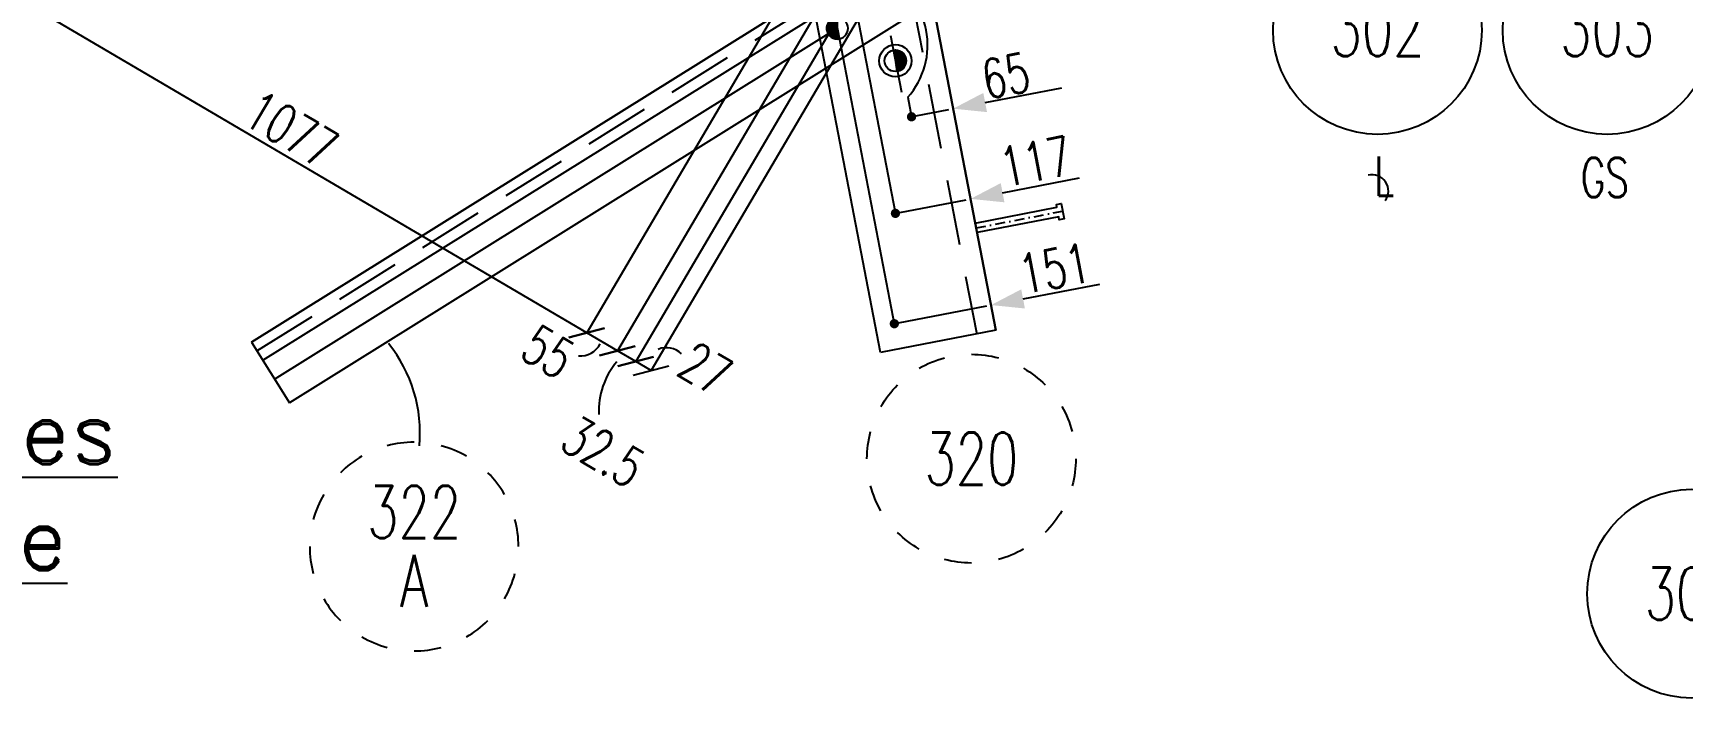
# Model space of a CAD drawing. Extents: x 512897 to 529117, y 6597 to 18077.
# Drawn here: x 517806 to 520333, y 11991 to 13011 of the extents above; entities that cross this region are included whole.
import ezdxf
from ezdxf.enums import TextEntityAlignment as Align

# ---------------------------------------------------------------- set-up
doc = ezdxf.new("R2010")
doc.units = 0
doc.header["$LTSCALE"] = 200
doc.header["$MEASUREMENT"] = 0
doc.linetypes.add('DASHDOT', pattern=[1, 0.5, -0.25, 0, -0.25])
doc.linetypes.add('DASHED', pattern=[0.75, 0.5, -0.25])
doc.layers.get('0').update_dxf_attribs({"linetype": 'CONTINUOUS'})
for name, color, linetype in [('ASSI', 6, 'CONTINUOUS'), ('BOLLINI_1', 7, 'CONTINUOUS'), ('Echelon', 1, 'CONTINUOUS'), ('FORI', 2, 'CONTINUOUS'), ('LINEA_ANG', 2, 'CONTINUOUS'), ('LS', 7, 'CONTINUOUS'), ('MZ', 6, 'DASHDOT'), ('QT_MAL', 7, 'CONTINUOUS'), ('QT_MPR', 7, 'CONTINUOUS'), ('TESTI_A_P', 7, 'CONTINUOUS'), ('TRAT-Y', 7, 'DASHED')]:
    doc.layers.add(name, color=color, linetype=linetype)
doc.styles.add('QUOTE', font='ROMANS8.SHX', dxfattribs={"width": 0.7})
doc.styles.add('RD', font='ROMAND8.SHX', dxfattribs={"width": 0.7})
doc.styles.add('RQL', font='ROMANS8.SHX', dxfattribs={"width": 0.7})
doc.styles.add('RS', font='ROMANS8.shx', dxfattribs={"width": 0.7})
doc.styles.get("Standard").update_dxf_attribs({"font": 'ROMANS8.SHX', "width": 0.7})
doc.dimstyles.new('FRECCE1', dxfattribs={"dimtxt": 60, "dimasz": 6.66, "dimexe": 0, "dimexo": 0, "dimgap": 1, "dimtad": 1, "dimzin": 0, "dimdsep": 46, "dimtxsty": 'RS', "dimblk1": 'QUOTP', "dimblk2": 'QUOTF', "dimsah": 1, "dimcen": 0, "dimclrd": 2, "dimclre": 2, "dimclrt": 7, "dimadec": 0, "dimazin": 0, "dimtfac": 1, "dimtix": 1, "dimtmove": 2, "dimatfit": 3, "dimldrblk": 'QUOTP', "dimfxl": 1, "dimtolj": 1, "dimtzin": 0, "dimarcsym": 0})
doc.dimstyles.new('TRATTO', dxfattribs={"dimscale": 0, "dimtxt": 60, "dimasz": 40, "dimexe": 0, "dimexo": 0, "dimgap": 5, "dimtad": 1, "dimrnd": 0.5, "dimdsep": 46, "dimtxsty": 'RS', "dimblk1": 'OBLIQUE', "dimblk2": 'OBLIQUE', "dimsah": 1, "dimcen": 0.09, "dimclrd": 2, "dimclre": 2, "dimclrt": 7, "dimadec": 0, "dimazin": 0, "dimtfac": 1, "dimtix": 1, "dimtmove": 2, "dimatfit": 3, "dimfxl": 1, "dimtolj": 1, "dimtzin": 0, "dimarcsym": 0})

# ---------------------------------------------------------------- blocks, each defined once
blk = doc.blocks.new('xxx')
blk.add_circle((0, 0), 8)
at = {"color": 3, "style": 'RQL', "width": 0.7}
blk.add_attdef('POS', text='', height=4, dxfattribs=at).set_placement((0, 0), align=Align.MIDDLE)
at = {"color": 3, "style": 'RQL', "width": 0.7, "flags": 1}
blk.add_attdef('POS1', (-0.39, -5.42), '', height=2, dxfattribs=at)
at = {"style": 'RQL', "width": 0.7, "flags": 1}
blk.add_attdef('TIPO', (-0.39, -8.66), '', height=2, dxfattribs=at)
blk = doc.blocks.new('ASSE98')
blk.add_line((0, 0), (1, 0))
at = {"color": 7, "style": 'QUOTE', "width": 0.5, "flags": 1}
for tag, p in [('TI', (1.3831, 6.8273)), ('DI_S', (1.3831, 6.4218)), ('D_S', (1.3831, 6.0209)), ('E_S', (1.3831, 5.6806)), ('NFORI', (1.3645, 5.2979)), ('ALAR', (1.3635, 4.9325)), ('FAM', (1.3775, 4.5465)), ('ALA', (1.3831, 4.1926)), ('DISP2', (1.3831, 3.8497)), ('DISP1', (1.3831, 3.5069)), ('PINZAF', (1.3831, 3.164)), ('PINZAI', (1.3831, 2.8211)), ('TRP', (1.3831, 2.4783)), ('NP', (1.3831, 2.1354)), ('SV', (1.3831, 1.7926)), ('PESO', (1.3831, 1.4497)), ('QUA', (1.3831, 1.1069)), ('LUN', (1.3831, 0.764)), ('PROF', (1.3831, 0.4211)), ('POS', (1.3831, 0.0783))]:
    blk.add_attdef(tag, p, '', height=0.2, dxfattribs=at)
at = {"color": 7, "flags": 1}
for tag, p in [('LAV1', (3.0743, 6.8285)), ('LAV2', (3.0743, 6.4951)), ('LAV3', (3.0743, 6.1618)), ('LAV4', (3.0743, 5.8285)), ('LAV5', (3.0743, 5.4951)), ('LAV6', (3.0743, 5.1618)), ('LAV7', (3.0743, 4.8285)), ('LAV8', (3.0743, 4.4951)), ('LAV9', (3.0743, 4.1618)), ('LAV10', (3.0743, 3.8285))]:
    blk.add_attdef(tag, p, '', height=0.2, dxfattribs=at)
blk = doc.blocks.new('P20')
at = {"color": 0}
for p, q in [((0, 0.98), (0.02, 1)), ((0, 0.94), (0.06, 1)), ((1, -0.01), (0, 0.99)), ((0, 0.89), (0.1, 0.99)), ((0, 0.85), (0.14, 0.99)), ((0, 0.8), (0.18, 0.98)), ((0, 0.76), (0.22, 0.98)), ((0, 0.71), (0.25, 0.97)), ((0, 0.67), (0.29, 0.96)), ((1, -0.05), (0, 0.95)), ((0, 0.62), (0.32, 0.95)), ((0, 0.58), (0.36, 0.93)), ((0, 0.53), (0.39, 0.92)), ((0, 0.49), (0.42, 0.91)), ((1, -0.09), (0, 0.9)), ((0, 0.44), (0.45, 0.89)), ((0, 0.4), (0.48, 0.88)), ((0.99, -0.13), (0, 0.86)), ((0, 0.35), (0.51, 0.86)), ((0, 0.31), (0.54, 0.84)), ((0, 0.26), (0.56, 0.83)), ((0.99, -0.17), (0, 0.81)), ((0, 0.22), (0.59, 0.81)), ((0, 0.17), (0.61, 0.79)), ((0.98, -0.21), (0, 0.77)), ((0, 0.13), (0.64, 0.77)), ((0, 0.08), (0.66, 0.75)), ((0, 0.04), (0.69, 0.73)), ((0.97, -0.25), (0, 0.72)), ((0, -0.01), (0.71, 0.7)), ((0.96, -0.28), (0, 0.68)), ((0, -0.05), (0.73, 0.68)), ((0, -0.1), (0.75, 0.66)), ((0.95, -0.32), (0, 0.63)), ((0, -0.14), (0.77, 0.63)), ((0, -0.19), (0.79, 0.61)), ((0.94, -0.35), (0, 0.59)), ((0, -0.23), (0.81, 0.58)), ((0, -0.28), (0.83, 0.56)), ((0.92, -0.38), (0, 0.54)), ((0, -0.32), (0.85, 0.53)), ((0.91, -0.41), (0, 0.5)), ((0, -0.36), (0.87, 0.5)), ((0, -0.41), (0.88, 0.47)), ((0.9, -0.44), (0, 0.45)), ((0, -0.45), (0.9, 0.44)), ((0.88, -0.47), (0, 0.41)), ((0, -0.5), (0.91, 0.41)), ((0, -0.54), (0.92, 0.38)), ((0.87, -0.5), (0, 0.36)), ((0, -0.59), (0.94, 0.35)), ((0.85, -0.53), (0, 0.32)), ((0, -0.63), (0.95, 0.31)), ((0, -0.68), (0.96, 0.28)), ((0.83, -0.56), (0, 0.27)), ((0, -0.72), (0.97, 0.25)), ((0.81, -0.58), (0, 0.23)), ((0, -0.77), (0.98, 0.21)), ((0.79, -0.61), (0, 0.18)), ((0, -0.81), (0.99, 0.17)), ((0.77, -0.63), (0, 0.14)), ((0, -0.86), (0.99, 0.13)), ((0.75, -0.66), (0, 0.09)), ((0, -0.9), (1, 0.09)), ((0.73, -0.68), (0, 0.05)), ((0, -0.95), (1, 0.05)), ((0.71, -0.7), (0, 0.01)), ((0, -0.99), (1, 0.01)), ((1, 0.04), (0.04, 1)), ((1, 0.09), (0.09, 1)), ((0.99, 0.14), (0.14, 0.99)), ((0.98, 0.19), (0.19, 0.98)), ((0.97, 0.25), (0.25, 0.97)), ((0.95, 0.31), (0.31, 0.95)), ((0.92, 0.38), (0.38, 0.92)), ((0.88, 0.47), (0.47, 0.88)), ((0.81, 0.59), (0.59, 0.81)), ((0.69, -0.73), (0, -0.04)), ((0.66, -0.75), (0, -0.08)), ((0.64, -0.77), (0, -0.13)), ((0.61, -0.79), (0, -0.17)), ((0.59, -0.81), (0, -0.22)), ((0.56, -0.83), (0, -0.26)), ((0.54, -0.84), (0, -0.31)), ((0.51, -0.86), (0, -0.35)), ((0.48, -0.88), (0, -0.4)), ((0.45, -0.89), (0, -0.44)), ((0.42, -0.91), (0, -0.49)), ((0.39, -0.92), (0, -0.53)), ((0.36, -0.93), (0, -0.58)), ((0.32, -0.95), (0, -0.62)), ((0.29, -0.96), (0, -0.67)), ((0.25, -0.97), (0, -0.71)), ((0.22, -0.98), (0, -0.76)), ((0.18, -0.98), (0, -0.8)), ((0.14, -0.99), (0, -0.85)), ((0.1, -0.99), (0, -0.89)), ((0.04, -1), (1, -0.04)), ((0.09, -1), (1, -0.09)), ((0.14, -0.99), (0.99, -0.14)), ((0.19, -0.98), (0.98, -0.19)), ((0.25, -0.97), (0.97, -0.25)), ((0.31, -0.95), (0.95, -0.31)), ((0.38, -0.92), (0.92, -0.38)), ((0.47, -0.88), (0.88, -0.47)), ((0.59, -0.81), (0.81, -0.59))]:
    blk.add_line(p, q, dxfattribs=at)
for radius in [1.5, 1]:
    blk.add_circle((0, 0), radius)
blk = doc.blocks.new('20')
at = {"color": 0}
for p, q in [((0, 0.98), (0.02, 1)), ((0, 0.94), (0.06, 1)), ((1, -0.01), (0, 0.99)), ((0, 0.89), (0.1, 0.99)), ((0, 0.85), (0.14, 0.99)), ((0, 0.8), (0.18, 0.98)), ((0, 0.76), (0.22, 0.98)), ((0, 0.71), (0.25, 0.97)), ((0, 0.67), (0.29, 0.96)), ((1, -0.05), (0, 0.95)), ((0, 0.62), (0.32, 0.95)), ((0, 0.58), (0.36, 0.93)), ((0, 0.53), (0.39, 0.92)), ((0, 0.49), (0.42, 0.91)), ((1, -0.09), (0, 0.9)), ((0, 0.44), (0.45, 0.89)), ((0, 0.4), (0.48, 0.88)), ((0.99, -0.13), (0, 0.86)), ((0, 0.35), (0.51, 0.86)), ((0, 0.31), (0.54, 0.84)), ((0, 0.26), (0.56, 0.83)), ((0.99, -0.17), (0, 0.81)), ((0, 0.22), (0.59, 0.81)), ((0, 0.17), (0.61, 0.79)), ((0.98, -0.21), (0, 0.77)), ((0, 0.13), (0.64, 0.77)), ((0, 0.08), (0.66, 0.75)), ((0, 0.04), (0.69, 0.73)), ((0.97, -0.25), (0, 0.72)), ((0, -0.01), (0.71, 0.7)), ((0.96, -0.28), (0, 0.68)), ((0, -0.05), (0.73, 0.68)), ((0, -0.1), (0.75, 0.66)), ((0.95, -0.32), (0, 0.63)), ((0, -0.14), (0.77, 0.63)), ((0, -0.19), (0.79, 0.61)), ((0.94, -0.35), (0, 0.59)), ((0, -0.23), (0.81, 0.58)), ((0, -0.28), (0.83, 0.56)), ((0.92, -0.38), (0, 0.54)), ((0, -0.32), (0.85, 0.53)), ((0.91, -0.41), (0, 0.5)), ((0, -0.36), (0.87, 0.5)), ((0, -0.41), (0.88, 0.47)), ((0.9, -0.44), (0, 0.45)), ((0, -0.45), (0.9, 0.44)), ((0.88, -0.47), (0, 0.41)), ((0, -0.5), (0.91, 0.41)), ((0, -0.54), (0.92, 0.38)), ((0.87, -0.5), (0, 0.36)), ((0, -0.59), (0.94, 0.35)), ((0.85, -0.53), (0, 0.32)), ((0, -0.63), (0.95, 0.31)), ((0, -0.68), (0.96, 0.28)), ((0.83, -0.56), (0, 0.27)), ((0, -0.72), (0.97, 0.25)), ((0.81, -0.58), (0, 0.23)), ((0, -0.77), (0.98, 0.21)), ((0.79, -0.61), (0, 0.18)), ((0, -0.81), (0.99, 0.17)), ((0.77, -0.63), (0, 0.14)), ((0, -0.86), (0.99, 0.13)), ((0.75, -0.66), (0, 0.09)), ((0, -0.9), (1, 0.09)), ((0.73, -0.68), (0, 0.05)), ((0, -0.95), (1, 0.05)), ((0.71, -0.7), (0, 0.01)), ((0, -0.99), (1, 0.01)), ((1, 0.04), (0.04, 1)), ((1, 0.09), (0.09, 1)), ((0.99, 0.14), (0.14, 0.99)), ((0.98, 0.19), (0.19, 0.98)), ((0.97, 0.25), (0.25, 0.97)), ((0.95, 0.31), (0.31, 0.95)), ((0.92, 0.38), (0.38, 0.92)), ((0.88, 0.47), (0.47, 0.88)), ((0.81, 0.59), (0.59, 0.81)), ((0.69, -0.73), (0, -0.04)), ((0.66, -0.75), (0, -0.08)), ((0.64, -0.77), (0, -0.13)), ((0.61, -0.79), (0, -0.17)), ((0.59, -0.81), (0, -0.22)), ((0.56, -0.83), (0, -0.26)), ((0.54, -0.84), (0, -0.31)), ((0.51, -0.86), (0, -0.35)), ((0.48, -0.88), (0, -0.4)), ((0.45, -0.89), (0, -0.44)), ((0.42, -0.91), (0, -0.49)), ((0.39, -0.92), (0, -0.53)), ((0.36, -0.93), (0, -0.58)), ((0.32, -0.95), (0, -0.62)), ((0.29, -0.96), (0, -0.67)), ((0.25, -0.97), (0, -0.71)), ((0.22, -0.98), (0, -0.76)), ((0.18, -0.98), (0, -0.8)), ((0.14, -0.99), (0, -0.85)), ((0.1, -0.99), (0, -0.89)), ((0.04, -1), (1, -0.04)), ((0.09, -1), (1, -0.09)), ((0.14, -0.99), (0.99, -0.14)), ((0.19, -0.98), (0.98, -0.19)), ((0.25, -0.97), (0.97, -0.25)), ((0.31, -0.95), (0.95, -0.31)), ((0.38, -0.92), (0.92, -0.38)), ((0.47, -0.88), (0.88, -0.47)), ((0.59, -0.81), (0.81, -0.59))]:
    blk.add_line(p, q, dxfattribs=at)
blk.add_line((0, 1), (0, -1))
blk.add_circle((0, 0), 1)
blk = doc.blocks.new('QUOTP')
at = {"layer": 'ASSI', "color": 2, "const_width": 1.07}
blk.add_lwpolyline([(-0.53, 0, 1), (0.53, 0, 1)], format="xyb", close=True, dxfattribs=at)
blk = doc.blocks.new('QUOTF')
at = {"layer": 'LS', "color": 2}
blk.add_line((7.5, 0), (25.5, 0), dxfattribs=at)
blk.add_solid([(7.5, 2.25), (0, 0), (7.5, -2.25)], dxfattribs=at)
blk = doc.blocks.new('*D31')
at = {"layer": 'QT_MAL', "color": 2, "lineweight": -2, "transparency": 16777216}
blk.add_line((519159, 12883.6), (519209.7, 12893.4), dxfattribs=at)
at = {"layer": 'QT_MAL', "color": 2, "lineweight": -2, "transparency": 16777216, "xscale": 6.66, "yscale": 6.66, "zscale": 6.66}
for name, p, rotation in [('QUOTF', (519216.3, 12894.7), 10.91543261024528), ('QUOTP', (519152.5, 12882.3), 190.9154326102453)]:
    blk.add_blockref(name, p, dxfattribs=dict(at, rotation=rotation))
at = {"layer": 'QT_MAL', "color": 7, "transparency": 16777216, "insert": (519297, 12945.1), "char_height": 60, "attachment_point": 5, "rotation": 10.9154, "style": 'RS'}
blk.add_mtext('\\A1;65', dxfattribs=at)
blk = doc.blocks.new('A$C6E393FD9')
at = {"layer": 'Echelon', "color": 3}
blk.add_lwpolyline([(2.5, 0), (0, 19.8), (168.6, 41.4), (167.9, 47.2), (177.8, 48.5), (181.8, 17.1), (171.9, 15.8), (171.2, 21.6), (2.5, 0)], close=True, dxfattribs=at)
at = {"layer": 'MZ', "ltscale": 0.2}
blk.add_line((1.3, 9.9), (179.8, 32.8), dxfattribs=at)
blk = doc.blocks.new('_OBLIQUE')
at = {"color": 0, "linetype": 'ByBlock'}
blk.add_line((-0.5, -0.5), (0.5, 0.5), dxfattribs=at)
blk = doc.blocks.new('*D51')
at = {"layer": 'QT_MPR', "color": 2, "lineweight": -2, "transparency": 16777216}
for p, q in [((519110.4, 13100.4), (518753.3, 12493.1)), ((519062.5, 13072.9), (518729.8, 12506.9)), ((518753.3, 12493.1), (518729.8, 12506.9))]:
    blk.add_line(p, q, dxfattribs=at)
at = {"layer": 'QT_MPR', "color": 2, "lineweight": -2, "transparency": 16777216, "xscale": 40, "yscale": 40, "zscale": 40}
for p, rotation in [((518729.8, 12506.9), 149.547960831013), ((518753.3, 12493.1), 329.547960831013)]:
    blk.add_blockref('_OBLIQUE', p, dxfattribs=dict(at, rotation=rotation))
at = {"layer": 'QT_MPR', "color": 7, "transparency": 16777216, "insert": (518836.3, 12495.9), "char_height": 60, "attachment_point": 5, "rotation": 329.548, "style": 'RS'}
blk.add_mtext('\\A1;27', dxfattribs=at)
blk = doc.blocks.new('*D52')
at = {"layer": 'QT_MPR', "color": 2, "lineweight": -2, "transparency": 16777216}
for p, q in [((519058.7, 13130.8), (518701.6, 12523.4)), ((519062.5, 13072.9), (518729.8, 12506.9)), ((518729.8, 12506.9), (518701.6, 12523.4))]:
    blk.add_line(p, q, dxfattribs=at)
at = {"layer": 'QT_MPR', "color": 2, "lineweight": -2, "transparency": 16777216, "xscale": 40, "yscale": 40, "zscale": 40}
for p, rotation in [((518701.6, 12523.4), 149.547960831013), ((518729.8, 12506.9), 329.547960831013)]:
    blk.add_blockref('_OBLIQUE', p, dxfattribs=dict(at, rotation=rotation))
at = {"layer": 'QT_MPR', "color": 7, "transparency": 16777216, "insert": (518679.8, 12368.7), "char_height": 60, "attachment_point": 5, "rotation": 329.548, "style": 'RS'}
blk.add_mtext('\\A1;32.5', dxfattribs=at)
blk = doc.blocks.new('*D53')
at = {"layer": 'QT_MPR', "color": 2, "lineweight": -2, "transparency": 16777216}
for p, q in [((519011.6, 13158.5), (518654.6, 12551.1)), ((519058.7, 13130.8), (518701.6, 12523.4)), ((518701.6, 12523.4), (518654.6, 12551.1))]:
    blk.add_line(p, q, dxfattribs=at)
at = {"layer": 'QT_MPR', "color": 2, "lineweight": -2, "transparency": 16777216, "xscale": 40, "yscale": 40, "zscale": 40}
for p, rotation in [((518654.6, 12551.1), 149.547960831013), ((518701.6, 12523.4), 329.547960831013)]:
    blk.add_blockref('_OBLIQUE', p, dxfattribs=dict(at, rotation=rotation))
at = {"layer": 'QT_MPR', "color": 7, "transparency": 16777216, "insert": (518595.3, 12522), "char_height": 60, "attachment_point": 5, "rotation": 329.548, "style": 'RS'}
blk.add_mtext('\\A1;55', dxfattribs=at)
blk = doc.blocks.new('*D54')
at = {"layer": 'QT_MPR', "color": 2, "lineweight": -2, "transparency": 16777216}
for p, q in [((518083.4, 13704.2), (517726.3, 13096.9)), ((519011.6, 13158.5), (518654.6, 12551.1)), ((518654.6, 12551.1), (517726.3, 13096.9))]:
    blk.add_line(p, q, dxfattribs=at)
at = {"layer": 'QT_MPR', "color": 2, "lineweight": -2, "transparency": 16777216, "xscale": 40, "yscale": 40, "zscale": 40}
for p, rotation in [((517726.3, 13096.9), 149.547960831013), ((518654.6, 12551.1), 329.547960831013)]:
    blk.add_blockref('_OBLIQUE', p, dxfattribs=dict(at, rotation=rotation))
at = {"layer": 'QT_MPR', "color": 7, "transparency": 16777216, "insert": (518201.7, 12862.6), "char_height": 60, "attachment_point": 5, "rotation": 329.548, "style": 'RS'}
blk.add_mtext('\\A1;1077', dxfattribs=at)
blk = doc.blocks.new('*D175')
at = {"layer": 'QT_MAL', "color": 2, "lineweight": -2, "transparency": 16777216}
for p, q in [((519134.4, 12735.4), (519236.4, 12755.1)), ((519243, 12756.4), (519243, 12756.4)), ((519127.8, 12734.2), (519127.8, 12734.2))]:
    blk.add_line(p, q, dxfattribs=at)
at = {"layer": 'QT_MAL', "color": 2, "lineweight": -2, "transparency": 16777216, "xscale": 6.66, "yscale": 6.66, "zscale": 6.66}
for name, p, rotation in [('QUOTF', (519243, 12756.4), 10.91543261024685), ('QUOTP', (519127.8, 12734.2), 190.9154326102469)]:
    blk.add_blockref(name, p, dxfattribs=dict(at, rotation=rotation))
at = {"layer": 'QT_MAL', "color": 7, "transparency": 16777216, "insert": (519342.6, 12813.8), "char_height": 60, "attachment_point": 5, "rotation": 10.9154, "style": 'RS'}
blk.add_mtext('\\A1;117', dxfattribs=at)
blk = doc.blocks.new('*D176')
at = {"layer": 'QT_MAL', "color": 2, "lineweight": -2, "transparency": 16777216}
for p, q in [((519132.6, 12566.2), (519267.8, 12592.3)), ((519274.4, 12593.6), (519274.4, 12593.6)), ((519126.1, 12565), (519126.1, 12565))]:
    blk.add_line(p, q, dxfattribs=at)
at = {"layer": 'QT_MAL', "color": 2, "lineweight": -2, "transparency": 16777216, "xscale": 6.66, "yscale": 6.66, "zscale": 6.66}
for name, p, rotation in [('QUOTF', (519274.4, 12593.6), 10.91543261024685), ('QUOTP', (519126.1, 12565), 190.9154326102469)]:
    blk.add_blockref(name, p, dxfattribs=dict(at, rotation=rotation))
at = {"layer": 'QT_MAL', "color": 7, "transparency": 16777216, "insert": (519371.6, 12649.7), "char_height": 60, "attachment_point": 5, "rotation": 10.9154, "style": 'RS'}
blk.add_mtext('\\A1;151', dxfattribs=at)
blk = doc.blocks.new('zzz')
at = {"linetype": 'Continuous'}
for start, end in [(90, 105), (60, 75), (120, 135), (30, 45), (150, 165), (0, 15), (180, 195), (330, 345), (210, 225), (300, 315), (240, 255), (270, 285)]:
    blk.add_arc((0, 0), 8, start, end, dxfattribs=at)
at = {"color": 3, "style": 'RQL', "width": 0.7}
blk.add_attdef('POS1', text='', height=4, dxfattribs=at).set_placement((0, 0), align=Align.MIDDLE)
at = {"style": 'RQL', "width": 0.7, "flags": 1}
blk.add_attdef('TIPO', (0, -8), '', height=3, dxfattribs=at)
blk = doc.blocks.new('www')
at = {"linetype": 'Continuous'}
for start, end in [(90, 105), (60, 75), (120, 135), (30, 45), (150, 165), (0, 15), (180, 195), (330, 345), (210, 225), (300, 315), (240, 255), (270, 285)]:
    blk.add_arc((0, 0), 8, start, end, dxfattribs=at)
at = {"color": 3, "style": 'RQL', "width": 0.7}
for tag, p in [('POS3', (0, 0.65)), ('POS2', (0, -4.63))]:
    blk.add_attdef(tag, text='', height=4, dxfattribs=at).set_placement(p, align=Align.CENTER)
at = {"style": 'RQL', "width": 0.7, "flags": 1}
blk.add_attdef('TIPO', text='', height=3, dxfattribs=at).set_placement((0, 0), align=Align.MIDDLE_CENTER)

msp = doc.modelspace()

# ---------------------------------------------------------------- linework, layer by layer
at = {"layer": 'LINEA_ANG'}
for p, q in [((519065.942, 13674.251), (519281.812, 12554.876)), ((519105.068, 12520.791), (518889.198, 13640.166)), ((518140.573, 12536.892), (519121.49, 13148.561)), ((519157.631, 13041.464), (518198.777, 12443.552)), ((519281.812, 12554.876), (519105.068, 12520.791)), ((518140.573, 12536.892), (518198.777, 12443.552))]:
    msp.add_line(p, q, dxfattribs=at)
at = {"layer": 'LS', "color": 6}
for p, q in [((519011.375, 13159.778), (519126.612, 12562.228)), ((518158.034, 12508.89), (519062.494, 13072.883)), ((518176.025, 12480.04), (519038.719, 13017.989)), ((519120.243, 13007.115), (519137.021, 12920.113)), ((519146.693, 12912.208), (519152.49, 12882.147))]:
    msp.add_line(p, q, dxfattribs=at)
at = {"layer": 'LS', "color": 30, "true_color": 0xf8991e}
msp.add_line((519062.494, 13072.883), (519127.433, 12736.148), dxfattribs=at)
at = {"layer": 'LS', "color": 6}
for centre, radius, start, end in [((519056.396, 12992.389), 120.758, 318.395525, 63.43534), ((519858.184, 12768.365), 25.133, 324.311787, 103.331664), ((518180.404, 12397.704), 218.577, 354.80486, 38.740886), ((518644.785, 12549.795), 34.187, 265.079596, 332.741593), ((518776.936, 12495.091), 33.22, 45.862857, 112.781067), ((518787.833, 12431.562), 114.908, 139.153801, 182.802158)]:
    msp.add_arc(centre, radius, start, end, dxfattribs=at)
at = {"layer": 'TRAT-Y'}
for p, q in [((519036.484, 13668.57), (519252.355, 12549.195)), ((518149.039, 12523.315), (519129.956, 13134.984))]:
    msp.add_line(p, q, dxfattribs=at)

# ---------------------------------------------------------------- block references
at = {"layer": 'ASSI'}
for p, xscale, rotation in [((519281.812, 12554.876), 1140, 100.9154326102469), ((519121.58, 13148.618), 1156, 211.9463871976078)]:
    msp.add_blockref('ASSE98', p, dxfattribs=dict(at, xscale=xscale, rotation=rotation))
at = {"layer": 'BOLLINI_1'}
for p, xscale, yscale, zscale, values in [((519866.629, 13015.314), 19.9979999500073, 19.9979999500073, 19.9979999500073, {'POS': '302'}), ((520218.68, 13015.314), 19.9979999500073, 19.9979999500073, 19.9979999500073, {'POS': '303'}), ((520348.187, 12151.125), 19.99950000007354, 19.99950000007354, 19.99950000007354, {'POS': '301'})]:
    msp.add_blockref('xxx', p, dxfattribs=dict(at, xscale=xscale, yscale=yscale, zscale=zscale)).add_auto_attribs(values)
at = {"layer": 'FORI', "yscale": 16.5, "zscale": 16.5}
for name, p, xscale, rotation in [('20', (519038.719, 13017.989), -16.5, 0.05373557999997836), ('P20', (519127.751, 12968.181), 16.5, 7.543052222774039)]:
    msp.add_blockref(name, p, dxfattribs=dict(at, xscale=xscale, rotation=rotation))
at = {"layer": 'LS', "color": 2, "xscale": 0.7500000000000001, "yscale": 0.7500000000000001, "zscale": 0.7500000000000001, "rotation": 3.618223307568464}
msp.add_blockref('A$C6E393FD9', (519251.033, 12704.497), dxfattribs=at)
at = {"layer": 'LS', "color": 6}
ref = msp.add_blockref('zzz', (519244.205, 12358.098), dxfattribs=dict(at, xscale=-19.99999994494139, yscale=19.99999994494139, zscale=19.99999994494139))
ref.add_attrib('POS1', '320', dxfattribs={"layer": '0', "color": 3, "height": 80, "style": 'RQL', "width": 0.7}).set_placement((519244.205, 12358.098), align=Align.MIDDLE)
at = {"layer": 'LS', "color": 6, "xscale": 19.99999999499997, "yscale": 19.99999999499997, "zscale": 19.99999999499997}
msp.add_blockref('www', (518390.082, 12223.337), dxfattribs=at).add_auto_attribs({'POS3': '322', 'POS2': 'A'})

# ---------------------------------------------------------------- texts
at = {"layer": 'LS', "color": 3, "style": 'RD'}
for s, p in [('%%UTous les faces sont egales', (516999.212, 12383.172)), ('%%Usauf indication contraire', (516999.212, 12237.077))]:
    msp.add_text(s, height=100, dxfattribs=at).set_placement(p, align=Align.MIDDLE)
at = {"layer": 'TESTI_A_P', "style": 'RS', "width": 0.7}
for s, p in [('L', (519861.741, 12761.179)), ('GS', (520178.26, 12759.192))]:
    msp.add_text(s, height=60, dxfattribs=at).set_placement(p)

# ---------------------------------------------------------------- dimensions: what is measured, and where the dimension line sits
at = {"layer": 'QT_MAL'}
for base, p1, p2, text, picture, middle in [((519216.286, 12894.656), (519152.452, 12882.346), (519216.286, 12894.656), '65', '*D31', (519296.953, 12945.128)), ((519242.952, 12756.382), (519127.813, 12734.177), (519242.952, 12756.382), '117', '*D175', (519342.598, 12813.805)), ((519274.353, 12593.554), (519126.085, 12564.96), (519274.353, 12593.554), '151', '*D176', (519371.645, 12649.724))]:
    dim = msp.add_linear_dim(base=base, p1=p1, p2=p2, angle=10.915433, text=text, dimstyle='FRECCE1', dxfattribs=at)
    dim.commit()
    dim.dimension.update_dxf_attribs({"geometry": picture, "text_midpoint": middle, "dimtype": 160})
at = {"layer": 'QT_MPR'}
for base, p1, p2, text, picture, middle in [((517726.315, 13096.854), (519011.627, 13158.47), (518083.385, 13704.2), '1077', '*D54', (518201.692, 12862.64)), ((518654.557, 12551.123), (519058.713, 13130.787), (519011.627, 13158.47), '55', '*D53', (518595.273, 12521.998)), ((518701.643, 12523.441), (519062.494, 13072.883), (519058.713, 13130.787), '32.5', '*D52', (518679.787, 12368.677)), ((518729.751, 12506.915), (519110.4, 13100.399), (519062.494, 13072.883), '27', '*D51', (518836.306, 12495.855))]:
    dim = msp.add_linear_dim(base=base, p1=p1, p2=p2, angle=329.547961, text=text, dimstyle='TRATTO', override={"dimscale": 1}, dxfattribs=at)
    dim.commit()
    dim.dimension.update_dxf_attribs({"geometry": picture, "text_midpoint": middle, "dimtype": 160})

doc.saveas('drawing.dxf')
